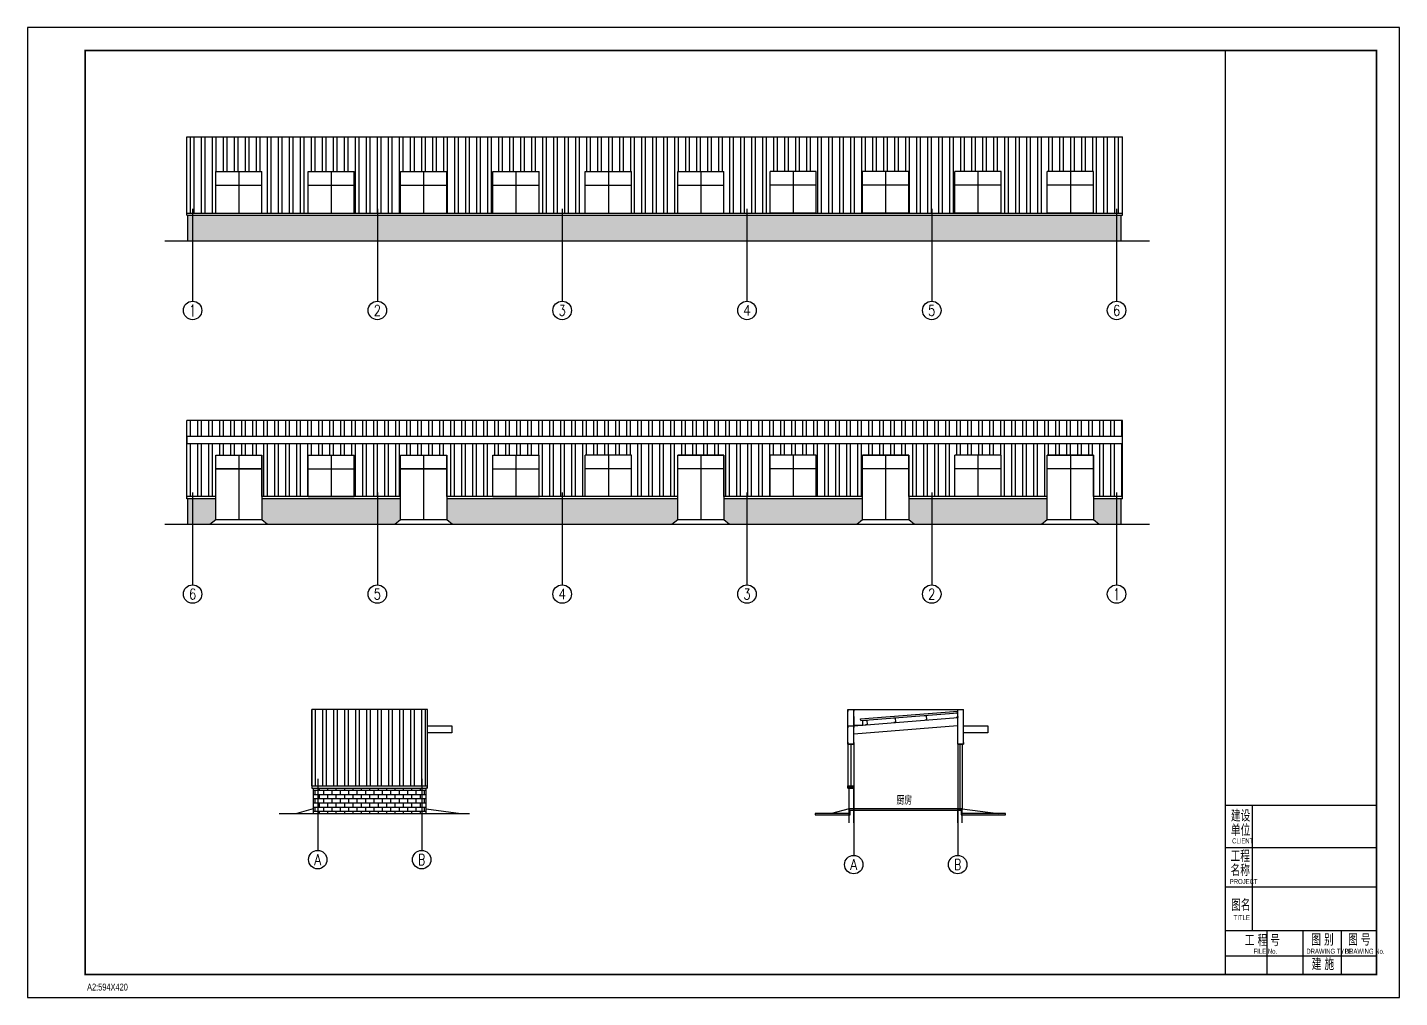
# Model space of a CAD drawing. Extents: x 41036 to 136639, y -66137 to 114692.
# Drawn here: x 41036 to 100436, y -21570 to 20430 of the extents above; entities that cross this region are included whole.
import ezdxf
from ezdxf.enums import TextEntityAlignment as Align

# ---------------------------------------------------------------- set-up
doc = ezdxf.new("R2010")
doc.units = 0
doc.header["$LTSCALE"] = 1000
doc.header["$MEASUREMENT"] = 0
for name, color, linetype in [('0-tc', 8, 'Continuous'), ('0-wall', 11, 'Continuous'), ('0-win', 4, 'Continuous'), ('0-zhu', 2, 'Continuous'), ('AXIS', 3, 'Continuous'), ('PUB_TEXT', 7, 'Continuous'), ('图框(修改)', 2, 'Continuous'), ('图框(锁住)', 7, 'Continuous')]:
    doc.layers.add(name, color=color, linetype=linetype)
doc.layers.add('出图隐藏', color=7, linetype='Continuous', plot=False)
doc.styles.add('_TCH_AXIS', font='COMPLEX', dxfattribs={"bigfont": 'GBCBIG'})
doc.styles.get("Standard").update_dxf_attribs({"font": 'gbenor.shx', "bigfont": 'gbcbig.shx'})
doc.styles.add('天和', font='天和字符.shx', dxfattribs={"width": 0.7, "bigfont": '天和汉字.shx'})
doc.styles.add('天和黑体', font='天和字符.shx', dxfattribs={"width": 0.7, "bigfont": '天和黑体.shx'})

# ---------------------------------------------------------------- blocks, each defined once
blk = doc.blocks.new('FDTERTER')
at = {"layer": '出图隐藏', "linetype": 'Continuous'}
blk.add_line((53642, 2888), (53642, 988), dxfattribs=at)
at = {"layer": '图框(锁住)', "color": 3, "linetype": 'Continuous'}
for p, q in [((59385, 41988), (-15, 41988)), ((-15, 41988), (-15, -12)), ((59385, -12), (59385, 41988)), ((53001, 8311), (53001, 2888)), ((51836, 6488), (58385, 6488)), ((51836, 4788), (58385, 4788)), ((55203, 2888), (55203, 988)), ((56864, 2888), (56864, 988)), ((51836, 1788), (58385, 1788)), ((51836, 988), (58385, 988)), ((-15, -12), (59385, -12))]:
    blk.add_line(p, q, dxfattribs=at)
at = {"layer": '图框(锁住)', "linetype": 'Continuous'}
for p, q in [((51836, 40988), (51836, 988)), ((51836, 8311), (58385, 8311)), ((51836, 2888), (58385, 2888))]:
    blk.add_line(p, q, dxfattribs=at)
at = {"layer": '图框(锁住)', "linetype": 'Continuous', "const_width": 80}
blk.add_lwpolyline([(58385, 39888), (58385, 40988), (2485, 40988), (2485, 988), (58385, 988)], close=True, dxfattribs=at)
at = {"layer": '图框(锁住)', "linetype": 'Continuous', "const_width": 35}
blk.add_lwpolyline([(51836, 988), (51836, 40988)], dxfattribs=at)
at = {"layer": '图框(修改)', "linetype": 'Continuous', "style": '天和', "width": 0.7}
blk.add_text('建 施', height=500, dxfattribs=at).set_placement((55582, 1179))
at = {"layer": '图框(锁住)', "color": 3, "linetype": 'Continuous', "width": 0.7}
for s, height, style, p in [('建设', 500, '天和', (52084, 7607)), ('单位', 500, '天和', (52084, 6980)), ('CLIENT', 220, '天和黑体', (52136, 6660)), ('工程', 500, '天和', (52070, 5859)), ('名称', 500, '天和', (52070, 5245)), ('PROJECT', 220, '天和黑体', (52036, 4901)), ('图名', 500, '天和', (52090, 3741)), ('TITLE', 220, '天和黑体', (52204, 3341)), ('工 程 号', 500, '天和', (52686, 2211)), ('图 别', 500, '天和', (55563, 2238)), ('图 号', 500, '天和', (57159, 2238)), ('FILE No.', 220, '天和黑体', (53068, 1883)), ('DRAWING TYPE', 220, '天和黑体', (55351, 1883)), ('DRAWING No.', 220, '天和黑体', (57016, 1883)), ('A2:594X420', 300, '天和', (2567, 292))]:
    blk.add_text(s, height=height, dxfattribs=dict(at, style=style)).set_placement(p)

msp = doc.modelspace()

# ---------------------------------------------------------------- hatches: boundary and pattern name
at = {"layer": '0-tc'}
h = msp.add_hatch(dxfattribs=at)
h.set_pattern_fill('ANSI32', color=256, scale=100, angle=45)
h.set_pattern_definition([(90, (0, -18321.07), (-476.25, 3e-14), []), (90, (158.75, -18162.3), (-476.25, 3e-14), [])])
h.paths.add_polyline_path([(65185.7, 14195.5), (67185.7, 14195.5), (67185.7, 12395.5), (69185.7, 12395.5), (69185.7, 14195.5), (71185.7, 14195.5), (71185.7, 12395.5), (73185.7, 12395.5), (73185.7, 14195.5), (75185.7, 14195.5), (75185.7, 12395.5), (77185.7, 12395.5), (77185.7, 14195.5), (79185.7, 14195.5), (79185.7, 12395.5), (81185.7, 12395.5), (81185.7, 14195.5), (83185.7, 14195.5), (83185.7, 12395.5), (85185.7, 12395.5), (85185.7, 14195.5), (87185.7, 14195.5), (87185.7, 12395.5), (88435.7, 12395.5), (88435.7, 15695.5), (47935.7, 15695.5), (47935.7, 12395.5), (49185.7, 12395.5), (49185.7, 14195.5), (51185.7, 14195.5), (51185.7, 12395.5), (53185.7, 12395.5), (53185.7, 14195.5), (55185.7, 14195.5), (55185.7, 12395.5), (57185.7, 12395.5), (57185.7, 14195.5), (59185.7, 14195.5), (59185.7, 12395.5), (61185.7, 12395.5), (61185.7, 14195.5), (63185.7, 14195.5), (63185.7, 12395.5), (65185.7, 12395.5)])
h = msp.add_hatch(dxfattribs=at)
h.set_pattern_fill('AR-B816,_O', color=256, scale=150)
h.set_pattern_definition([(0, (0, -1156.44), (0, 181.9656), []), (90, (0, -1156.44), (-181.9656, 181.9656), [181.9656, -181.9656])])
h.paths.add_polyline_path([(88385.7, 12295.5), (47985.7, 12295.5), (47985.7, 11195.5), (88385.7, 11195.5)])
h = msp.add_hatch(dxfattribs=at)
h.set_pattern_fill('ANSI32', color=256, scale=100, angle=45)
h.set_pattern_definition([(90, (47935.7, 115.54), (-476.25, 3e-14), []), (90, (48094.43, 274.3), (-476.25, 3e-14), [])])
h.paths.add_polyline_path([(47935.7, 3415.5), (47935.7, 115.5), (49185.7, 115.5), (49185.7, 1915.5), (51185.7, 1915.5), (51185.7, 115.5), (53185.7, 115.5), (53185.7, 1915.5), (55185.7, 1915.5), (55185.7, 115.5), (57185.7, 115.5), (57185.7, 1915.5), (59185.7, 1915.5), (59185.7, 115.5), (61185.7, 115.5), (61185.7, 1915.5), (63185.7, 1915.5), (63185.7, 115.5), (65185.7, 115.5), (65185.7, 1915.5), (67185.7, 1915.5), (67185.7, 115.5), (69185.7, 115.5), (69185.7, 1915.5), (71185.7, 1915.5), (71185.7, 115.5), (73185.7, 115.5), (73185.7, 1915.5), (75185.7, 1915.5), (75185.7, 115.5), (77185.7, 115.5), (77185.7, 1915.5), (79185.7, 1915.5), (79185.7, 115.5), (81185.7, 115.5), (81185.7, 1915.5), (83185.7, 1915.5), (83185.7, 115.5), (85185.7, 115.5), (85185.7, 1915.5), (87185.7, 1915.5), (87185.7, 115.5), (88435.7, 115.5), (88435.7, 3415.5)])
h.paths.add_polyline_path([(88435.7, 2715.5), (47935.7, 2715.5), (47935.7, 2415.5), (88435.7, 2415.5)], flags=17)
h = msp.add_hatch(dxfattribs=at)
h.set_pattern_fill('AR-B816,_O', color=256, scale=150)
h.set_pattern_definition([(0, (0, 0), (0, 181.9656), []), (90, (0, 0), (-181.9656, 181.9656), [181.9656, -181.9656])])
h.paths.add_polyline_path([(88435.7, 115.5), (88385.7, 115.5), (88385.7, 15.5), (88435.7, 15.5)])
h.paths.add_polyline_path([(47985.7, 115.5), (47935.7, 115.5), (47935.7, 15.5), (47985.7, 15.5)])
h.paths.add_polyline_path([(87248.2, -934.5), (88385.7, -934.5), (88385.7, 15.5), (87185.7, 15.5), (87185.7, -884.5)])
h.paths.add_polyline_path([(79248.2, -934.5), (85123.2, -934.5), (85185.7, -884.5), (85185.7, 15.5), (79185.7, 15.5), (79185.7, -884.5)])
h.paths.add_polyline_path([(71248.2, -934.5), (77123.2, -934.5), (77185.7, -884.5), (77185.7, 15.5), (71185.7, 15.5), (71185.7, -884.5)])
h.paths.add_polyline_path([(59248.2, -934.5), (69123.2, -934.5), (69185.7, -884.5), (69185.7, 15.5), (59185.7, 15.5), (59185.7, -884.5)])
h.paths.add_polyline_path([(47985.7, -934.5), (49123.2, -934.5), (49185.7, -884.5), (49185.7, 15.5), (47985.7, 15.5)])
h.paths.add_polyline_path([(51248.2, -934.5), (57123.2, -934.5), (57185.7, -884.5), (57185.7, 15.5), (51185.7, 15.5), (51185.7, -884.5)])
h.paths.add_polyline_path([(87248.2, -934.5), (87435.7, -1084.5), (88385.7, -1084.5), (88385.7, -934.5)])
h.paths.add_polyline_path([(79248.2, -934.5), (79435.7, -1084.5), (84935.7, -1084.5), (85123.2, -934.5)])
h.paths.add_polyline_path([(71248.2, -934.5), (71435.7, -1084.5), (76935.7, -1084.5), (77123.2, -934.5)])
h.paths.add_polyline_path([(59248.2, -934.5), (59435.7, -1084.5), (68935.7, -1084.5), (69123.2, -934.5)])
h.paths.add_polyline_path([(48935.7, -1084.5), (49123.2, -934.5), (47985.7, -934.5), (47985.7, -1084.5)])
h.paths.add_polyline_path([(51248.2, -934.5), (51435.7, -1084.5), (56935.7, -1084.5), (57123.2, -934.5)])
h = msp.add_hatch(dxfattribs=at)
h.set_pattern_fill('ANSI32', color=256, scale=100, angle=45)
h.set_pattern_definition([(90, (53353.6, -13603.2), (-476.25, 3e-14), []), (90, (53512.34, -13444.46), (-476.25, 3e-14), [])])
h.paths.add_polyline_path([(53353.6, -12403.2), (58353.6, -12403.2), (58353.6, -9103.2), (53353.6, -9103.2)])
for color, points in [(256, [(76557.6, -12403.2), (76557.6, -12503.2), (76807.6, -12503.2), (76807.6, -12403.2)]), (0, [(83377.9, -13603.2), (81507.6, -13603.2), (81507.6, -13403.2), (76607.6, -13403.2), (76607.6, -13603.2), (75131.9, -13603.2), (75131.9, -13653.2), (76657.6, -13653.2), (76657.6, -13453.2), (81457.6, -13453.2), (81457.6, -13653.2), (83377.9, -13653.2)])]:
    msp.add_hatch(color=color, dxfattribs=at).paths.add_polyline_path(points)
h = msp.add_hatch(dxfattribs=at)
h.set_pattern_fill('AR-B816,_O', color=256, scale=150)
h.set_pattern_definition([(0, (0, 1418.24), (0, 181.9656), []), (90, (0, 1418.24), (-181.9656, 181.9656), [181.9656, -181.9656])])
h.paths.add_polyline_path([(58303.6, -12503.2), (53403.6, -12503.2), (53403.6, -13603.2), (58303.6, -13603.2)])

# ---------------------------------------------------------------- linework, layer by layer
at = {"color": 2}
for p, q in [((47935.7, 12395.5), (88435.7, 12395.5)), ((47985.7, 12295.5), (88385.7, 12295.5)), ((49185.7, 115.5), (47935.7, 115.5)), ((49185.7, 15.5), (47935.7, 15.5)), ((57185.7, 115.5), (51185.7, 115.5)), ((57185.7, 15.5), (51185.7, 15.5)), ((69185.7, 115.5), (59185.7, 115.5)), ((69185.7, 15.5), (59185.7, 15.5)), ((77185.7, 115.5), (71185.7, 115.5)), ((77185.7, 15.5), (71185.7, 15.5)), ((85185.7, 115.5), (79185.7, 115.5)), ((85185.7, 15.5), (79185.7, 15.5)), ((88435.7, 115.5), (87185.7, 115.5)), ((88385.7, 15.5), (87185.7, 15.5))]:
    msp.add_line(p, q, dxfattribs=at)
msp.add_lwpolyline([(47935.7, 2415.5), (88435.7, 2415.5), (88435.7, 2715.5), (47935.7, 2715.5)], close=True, dxfattribs=at)
for points in [[(51435.7, -1084.5), (51185.7, -884.5), (49185.7, -884.5), (48935.7, -1084.5)], [(59435.7, -1084.5), (59185.7, -884.5), (57185.7, -884.5), (56935.7, -1084.5)], [(71435.7, -1084.5), (71185.7, -884.5), (69185.7, -884.5), (68935.7, -1084.5)], [(79435.7, -1084.5), (79185.7, -884.5), (77185.7, -884.5), (76935.7, -1084.5)], [(87435.7, -1084.5), (87185.7, -884.5), (85185.7, -884.5), (84935.7, -1084.5)]]:
    msp.add_lwpolyline(points, dxfattribs=at)
at = {"layer": '0-tc', "color": 8}
msp.add_line((76807.6, -9103.2), (81307.6, -9103.2), dxfattribs=at)
at = {"layer": '0-tc', "color": 0}
msp.add_lwpolyline([(83377.9, -13603.2), (81507.6, -13603.2), (81507.6, -13403.2), (76607.6, -13403.2), (76607.6, -13603.2), (75131.9, -13603.2), (75131.9, -13653.2), (76657.6, -13653.2), (76657.6, -13453.2), (81457.6, -13453.2), (81457.6, -13653.2), (83377.9, -13653.2), (83377.9, -13603.2)], dxfattribs=at)
at = {"layer": '0-wall'}
for p, q in [((47935.7, 12295.5), (47935.7, 15695.5)), ((47935.7, 15695.5), (88435.7, 15695.5)), ((88435.7, 12295.5), (88435.7, 15695.5)), ((47935.7, 12295.5), (47985.7, 12295.5)), ((47985.7, 11195.5), (47985.7, 12295.5)), ((88385.7, 11195.5), (88385.7, 12295.5)), ((88385.7, 12295.5), (88435.7, 12295.5)), ((46988.9, 11195.5), (89618.1, 11195.5)), ((47935.7, 15.5), (47935.7, 3415.5)), ((88435.7, 3415.5), (47935.7, 3415.5)), ((88435.7, 15.5), (88435.7, 3415.5)), ((47985.7, 15.5), (47935.7, 15.5)), ((47985.7, -1084.5), (47985.7, 15.5)), ((88385.7, -1084.5), (88385.7, 15.5)), ((89618.1, -1084.5), (46988.9, -1084.5)), ((76557.6, -9103.2), (76807.6, -9103.2)), ((76557.6, -10603.2), (76557.6, -9103.2)), ((76807.6, -10603.2), (76807.6, -9103.2)), ((81307.6, -10603.2), (81307.6, -9103.2)), ((81557.6, -10603.2), (81557.6, -9103.2)), ((76557.6, -10603.2), (76807.6, -10603.2)), ((81307.6, -10603.2), (81557.6, -10603.2)), ((76557.6, -12503.2), (76557.6, -12403.2)), ((76557.6, -12403.2), (76807.6, -12403.2)), ((76807.6, -14003.2), (76807.6, -12403.2)), ((53353.6, -12503.2), (53403.6, -12503.2)), ((58353.6, -12503.2), (58303.6, -12503.2)), ((76557.6, -12503.2), (76807.6, -12503.2)), ((76607.6, -14003.2), (76607.6, -12503.2)), ((81307.6, -14003.2), (81307.6, -13403.2)), ((81307.6, -13403.2), (81507.6, -13403.2)), ((81507.6, -14003.2), (81507.6, -13403.2))]:
    msp.add_line(p, q, dxfattribs=at)
for points in [[(88435.7, 15.5), (88385.7, 15.5)], [(58353.6, -12503.2), (58353.6, -9103.2), (53353.6, -9103.2), (53353.6, -12503.2)], [(81307.6, -9103.2), (81557.6, -9103.2)], [(53403.6, -12503.2), (53403.6, -13603.2)], [(58303.6, -13603.2), (58303.6, -12503.2)], [(51927.9, -13603.2), (60174, -13603.2)]]:
    msp.add_lwpolyline(points, dxfattribs=at)
at = {"layer": '0-wall', "color": 2}
for points in [[(76807.6, -9405.7), (76807.6, -9771.2), (77207.6, -9771.2), (77207.6, -9570.2)], [(78532.5, -9464.7), (78602.3, -9459.1), (78618.2, -9658.5), (78548.5, -9664.1)], [(79877.2, -9357.2), (79947, -9351.6), (79962.9, -9551), (79893.1, -9556.6)], [(81221.8, -9249.7), (81291.6, -9244.2), (81307.6, -9443.5), (81237.8, -9449.1)], [(77301.1, -9563.1), (77370.9, -9557.5), (77386.9, -9756.9), (77317.1, -9762.5)]]:
    msp.add_lwpolyline(points, dxfattribs=at)
at = {"layer": '0-win'}
for p, q in [((49185.7, 14195.5), (51185.7, 14195.5)), ((49185.7, 12395.5), (49185.7, 14195.5)), ((50185.7, 14195.5), (50185.7, 12395.5)), ((51185.7, 12395.5), (51185.7, 14195.5)), ((53185.7, 14195.5), (55185.7, 14195.5)), ((53185.7, 12395.5), (53185.7, 14195.5)), ((54185.7, 14195.5), (54185.7, 12395.5)), ((55185.7, 12395.5), (55185.7, 14195.5)), ((57185.7, 14195.5), (59185.7, 14195.5)), ((57185.7, 12395.5), (57185.7, 14195.5)), ((58185.7, 14195.5), (58185.7, 12395.5)), ((59185.7, 12395.5), (59185.7, 14195.5)), ((61185.7, 14195.5), (63185.7, 14195.5)), ((61185.7, 12395.5), (61185.7, 14195.5)), ((62185.7, 14195.5), (62185.7, 12395.5)), ((63185.7, 12395.5), (63185.7, 14195.5)), ((65185.7, 14195.5), (67185.7, 14195.5)), ((65185.7, 12395.5), (65185.7, 14195.5)), ((66185.7, 14195.5), (66185.7, 12395.5)), ((67185.7, 12395.5), (67185.7, 14195.5)), ((69185.7, 14195.5), (71185.7, 14195.5)), ((69185.7, 12395.5), (69185.7, 14195.5)), ((70185.7, 14195.5), (70185.7, 12395.5)), ((71185.7, 12395.5), (71185.7, 14195.5)), ((75185.7, 14195.5), (73185.7, 14195.5)), ((73185.7, 12395.5), (73185.7, 14195.5)), ((74185.7, 14195.5), (74185.7, 12395.5)), ((75185.7, 12395.5), (75185.7, 14195.5)), ((79185.7, 14195.5), (77185.7, 14195.5)), ((77185.7, 12395.5), (77185.7, 14195.5)), ((78185.7, 14195.5), (78185.7, 12395.5)), ((79185.7, 12395.5), (79185.7, 14195.5)), ((83185.7, 14195.5), (81185.7, 14195.5)), ((81185.7, 12395.5), (81185.7, 14195.5)), ((82185.7, 14195.5), (82185.7, 12395.5)), ((83185.7, 12395.5), (83185.7, 14195.5)), ((87185.7, 14195.5), (85185.7, 14195.5)), ((85185.7, 12395.5), (85185.7, 14195.5)), ((86185.7, 14195.5), (86185.7, 12395.5)), ((87185.7, 12395.5), (87185.7, 14195.5)), ((49185.7, 13595.5), (51185.7, 13595.5)), ((53185.7, 13595.5), (55185.7, 13595.5)), ((57185.7, 13595.5), (59185.7, 13595.5)), ((61185.7, 13595.5), (63185.7, 13595.5)), ((65185.7, 13595.5), (67185.7, 13595.5)), ((69185.7, 13595.5), (71185.7, 13595.5)), ((75185.7, 13595.5), (73185.7, 13595.5)), ((79185.7, 13595.5), (77185.7, 13595.5)), ((83185.7, 13595.5), (81185.7, 13595.5)), ((87185.7, 13595.5), (85185.7, 13595.5)), ((49185.7, 12395.5), (51185.7, 12395.5)), ((53185.7, 12395.5), (55185.7, 12395.5)), ((57185.7, 12395.5), (59185.7, 12395.5)), ((61185.7, 12395.5), (63185.7, 12395.5)), ((65185.7, 12395.5), (67185.7, 12395.5)), ((69185.7, 12395.5), (71185.7, 12395.5)), ((75185.7, 12395.5), (73185.7, 12395.5)), ((79185.7, 12395.5), (77185.7, 12395.5)), ((83185.7, 12395.5), (81185.7, 12395.5)), ((87185.7, 12395.5), (85185.7, 12395.5)), ((49185.7, 1915.5), (51185.7, 1915.5)), ((49185.7, 115.5), (49185.7, 1915.5)), ((50185.7, 1915.5), (50185.7, 115.5)), ((50185.7, 1915.5), (50185.7, -884.5)), ((51185.7, 115.5), (51185.7, 1915.5)), ((53185.7, 1915.5), (55185.7, 1915.5)), ((53185.7, 115.5), (53185.7, 1915.5)), ((54185.7, 1915.5), (54185.7, 115.5)), ((55185.7, 115.5), (55185.7, 1915.5)), ((57185.7, 1915.5), (59185.7, 1915.5)), ((57185.7, 115.5), (57185.7, 1915.5)), ((58185.7, 1915.5), (58185.7, 115.5)), ((58185.7, 1915.5), (58185.7, -884.5)), ((59185.7, 115.5), (59185.7, 1915.5)), ((61185.7, 1915.5), (63185.7, 1915.5)), ((61185.7, 115.5), (61185.7, 1915.5)), ((62185.7, 1915.5), (62185.7, 115.5)), ((63185.7, 115.5), (63185.7, 1915.5)), ((67185.7, 1915.5), (65185.7, 1915.5)), ((65185.7, 115.5), (65185.7, 1915.5)), ((66185.7, 1915.5), (66185.7, 115.5)), ((67185.7, 115.5), (67185.7, 1915.5)), ((71185.7, 1915.5), (69185.7, 1915.5)), ((69185.7, 115.5), (69185.7, 1915.5)), ((70185.7, 1915.5), (70185.7, 115.5)), ((70185.7, 1915.5), (70185.7, -884.5)), ((71185.7, 115.5), (71185.7, 1915.5)), ((75185.7, 1915.5), (73185.7, 1915.5)), ((73185.7, 115.5), (73185.7, 1915.5)), ((74185.7, 1915.5), (74185.7, 115.5)), ((75185.7, 115.5), (75185.7, 1915.5)), ((79185.7, 1915.5), (77185.7, 1915.5)), ((77185.7, 115.5), (77185.7, 1915.5)), ((79185.7, 1915.5), (77185.7, 1915.5)), ((78185.7, 1915.5), (78185.7, -884.5)), ((79185.7, 115.5), (79185.7, 1915.5)), ((83185.7, 1915.5), (81185.7, 1915.5)), ((81185.7, 115.5), (81185.7, 1915.5)), ((82185.7, 1915.5), (82185.7, 115.5)), ((83185.7, 115.5), (83185.7, 1915.5)), ((87185.7, 1915.5), (85185.7, 1915.5)), ((85185.7, 115.5), (85185.7, 1915.5)), ((86185.7, 1915.5), (86185.7, -884.5)), ((87185.7, 115.5), (87185.7, 1915.5)), ((49185.7, 1315.5), (51185.7, 1315.5)), ((51185.7, 1315.5), (49185.7, 1315.5)), ((53185.7, 1315.5), (55185.7, 1315.5)), ((57185.7, 1315.5), (59185.7, 1315.5)), ((59185.7, 1315.5), (57185.7, 1315.5)), ((61185.7, 1315.5), (63185.7, 1315.5)), ((67185.7, 1315.5), (65185.7, 1315.5)), ((71185.7, 1315.5), (69185.7, 1315.5)), ((71185.7, 1315.5), (69185.7, 1315.5)), ((75185.7, 1315.5), (73185.7, 1315.5)), ((79185.7, 1315.5), (77185.7, 1315.5)), ((83185.7, 1315.5), (81185.7, 1315.5)), ((87185.7, 1315.5), (85185.7, 1315.5)), ((53185.7, 115.5), (55185.7, 115.5)), ((61185.7, 115.5), (63185.7, 115.5)), ((67185.7, 115.5), (65185.7, 115.5)), ((75185.7, 115.5), (73185.7, 115.5)), ((83185.7, 115.5), (81185.7, 115.5)), ((76557.6, -10603.2), (76557.6, -12403.2)), ((76682.6, -10603.2), (76682.6, -12403.2)), ((76807.6, -10603.2), (76807.6, -12403.2)), ((81307.6, -10603.2), (81307.6, -13403.2)), ((81407.6, -10603.2), (81407.6, -13403.2)), ((81507.6, -10603.2), (81507.6, -13403.2))]:
    msp.add_line(p, q, dxfattribs=at)
at = {"layer": '0-win', "color": 2}
for p, q in [((53403.6, -13403.2), (52703.6, -13603.2)), ((58303.6, -13403.2), (59803.6, -13603.2)), ((76607.6, -13403.2), (75844.7, -13603.2)), ((81507.6, -13403.2), (83057.6, -13603.2))]:
    msp.add_line(p, q, dxfattribs=at)
at = {"layer": '0-win'}
for points in [[(49185.7, 1915.5), (51185.7, 1915.5), (51185.7, -884.5), (49185.7, -884.5)], [(57185.7, 1915.5), (59185.7, 1915.5), (59185.7, -884.5), (57185.7, -884.5)], [(69185.7, 1915.5), (71185.7, 1915.5), (71185.7, -884.5), (69185.7, -884.5)], [(77185.7, 1915.5), (79185.7, 1915.5), (79185.7, -884.5), (77185.7, -884.5)], [(85185.7, 1915.5), (87185.7, 1915.5), (87185.7, -884.5), (85185.7, -884.5)]]:
    msp.add_lwpolyline(points, close=True, dxfattribs=at)
at = {"layer": '0-win', "color": 2}
for points in [[(76582.6, -9173.2), (76557.6, -9173.2), (76557.6, -9103.2), (76807.6, -9103.2), (76807.6, -9173.2), (76782.6, -9173.2)], [(76582.6, -9873.2), (76557.6, -9873.2), (76557.6, -9803.2), (76807.6, -9803.2), (76807.6, -9873.2), (76782.6, -9873.2)], [(76782.6, -10533.2), (76807.6, -10533.2), (76807.6, -10603.2), (76557.6, -10603.2), (76557.6, -10533.2), (76582.6, -10533.2)], [(81532.6, -10533.2), (81557.6, -10533.2), (81557.6, -10603.2), (81307.6, -10603.2), (81307.6, -10533.2), (81332.6, -10533.2)], [(53353.6, -12403.2), (58353.6, -12403.2)], [(53403.6, -12503.2), (58303.6, -12503.2)]]:
    msp.add_lwpolyline(points, dxfattribs=at)
at = {"layer": '0-win', "color": 4}
for points in [[(58353.6, -9803.2), (59403.6, -9803.2), (59403.6, -10103.2), (58353.6, -10103.2)], [(81557.6, -9803.2), (82607.6, -9803.2), (82607.6, -10103.2), (81557.6, -10103.2)]]:
    msp.add_lwpolyline(points, dxfattribs=at)
at = {"layer": '0-zhu', "color": 6}
for p, q in [((76807.6, -9803.2), (81307.6, -9443.5)), ((77101.9, -9503.8), (81307.6, -9167.6)), ((77107.9, -9578.2), (77101.9, -9503.8)), ((77107.9, -9578.6), (81307.6, -9242.9)), ((76807.6, -10154.3), (81303.6, -9795))]:
    msp.add_line(p, q, dxfattribs=at)
at = {"layer": 'AXIS'}
for p, q in [((48185.7, 12578), (48185.7, 8578)), ((56185.7, 12578), (56185.7, 8578)), ((64185.7, 12578), (64185.7, 8578)), ((72185.7, 12578), (72185.7, 8578)), ((80185.7, 12578), (80185.7, 8578)), ((88185.7, 12578), (88185.7, 8578)), ((48185.7, 298.1), (48185.7, -3701.9)), ((56185.7, 298.1), (56185.7, -3701.9)), ((64185.7, 298.1), (64185.7, -3701.9)), ((72185.7, 298.1), (72185.7, -3701.9)), ((80185.7, 298.1), (80185.7, -3701.9)), ((88185.7, 298.1), (88185.7, -3701.9)), ((53603.6, -12103.2), (53603.6, -15198.4)), ((58103.6, -12103.2), (58103.6, -15198.4)), ((76807.6, -12318.1), (76807.6, -15413.3)), ((81307.6, -12318.1), (81307.6, -15413.3))]:
    msp.add_line(p, q, dxfattribs=at)
for centre in [(48185.7, 8178), (56185.7, 8178), (64185.7, 8178), (72185.7, 8178), (80185.7, 8178), (88185.7, 8178), (48185.7, -4101.9), (56185.7, -4101.9), (64185.7, -4101.9), (72185.7, -4101.9), (80185.7, -4101.9), (88185.7, -4101.9), (53603.6, -15598.4), (58103.6, -15598.4), (76807.6, -15813.3), (81307.6, -15813.3)]:
    msp.add_circle(centre, 400, dxfattribs=at)

# ---------------------------------------------------------------- block references
at = {"linetype": 'Continuous'}
msp.add_blockref('FDTERTER', (41051.8, -21557.5), dxfattribs=at)

# ---------------------------------------------------------------- texts
at = {"layer": 'AXIS', "color": 7, "style": '_TCH_AXIS'}
for s, height, p, p2 in [('1', 514.7, (48075.4, 7920.6), (48296, 7920.6)), ('2', 465.9, (56030.4, 7945), (56341, 7945)), ('3', 465.9, (64030.4, 7945), (64341, 7945)), ('4', 445.4, (72016, 7955.3), (72355.4, 7955.3)), ('5', 465.9, (80030.4, 7945), (80341, 7945)), ('6', 465.9, (88030.4, 7945), (88341, 7945)), ('6', 465.9, (48030.4, -4334.9), (48341, -4334.9)), ('5', 465.9, (56030.4, -4334.9), (56341, -4334.9)), ('4', 445.4, (64016, -4324.7), (64355.4, -4324.7)), ('3', 465.9, (72030.4, -4334.9), (72341, -4334.9)), ('2', 465.9, (80030.4, -4334.9), (80341, -4334.9)), ('1', 514.7, (88075.4, -4359.3), (88296, -4359.3))]:
    msp.add_text(s, height=height, dxfattribs=at).set_placement(p, p2, align=Align.FIT)
for s, width, p, p2 in [('A', 0.777778, (53448.3, -15831.4), (53758.9, -15831.4)), ('B', 0.823529, (57948.3, -15831.4), (58258.9, -15831.4)), ('A', 0.777778, (76652.2, -16046.3), (76962.9, -16046.3)), ('B', 0.823529, (81152.2, -16046.3), (81462.9, -16046.3))]:
    msp.add_text(s, height=465.9, dxfattribs=dict(at, width=width)).set_placement(p, p2, align=Align.FIT)
at = {"layer": 'PUB_TEXT'}
msp.add_text('厨房', height=337.59, dxfattribs=at).set_placement((78657.6, -13214.6))

doc.saveas('drawing.dxf')
